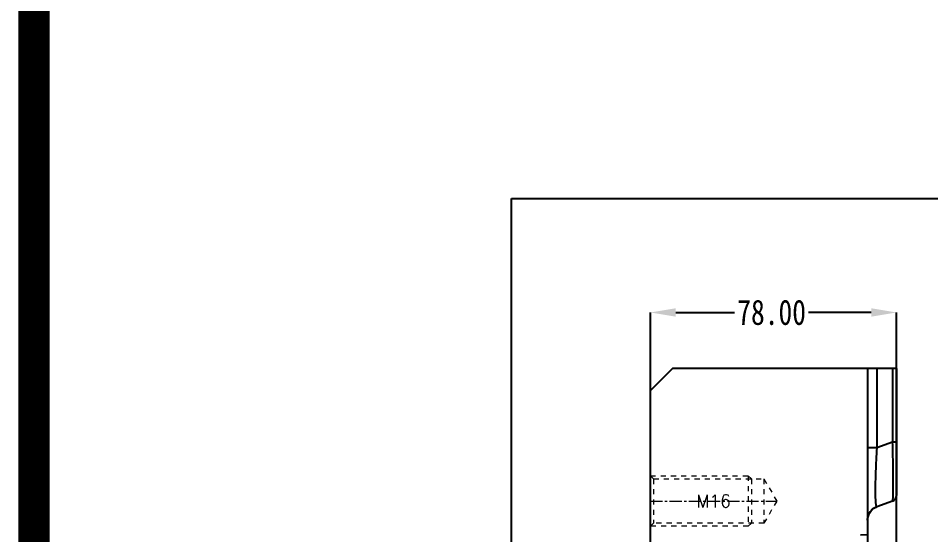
# Model space of a CAD drawing. Header units: millimetres. Extents: x 3054 to 4939, y -1170 to 130.
# Drawn here: x 4109.3 to 4398.6, y -683.7 to -520 of the extents above; entities that cross this region are included whole.
import ezdxf
from ezdxf.enums import TextEntityAlignment as Align

# ---------------------------------------------------------------- set-up
doc = ezdxf.new("R2010")
doc.units = ezdxf.units.MM
doc.header["$LTSCALE"] = 16.335
doc.header["$PDMODE"] = 3
doc.header["$PDSIZE"] = 0.3125
doc.linetypes.add('CENTER', pattern=[0.6, 0.375, -0.075, 0.075, -0.075])
doc.linetypes.add('HIDDEN', pattern=[0.2, 0.1, -0.1])
doc.layers.get('0').update_dxf_attribs({"linetype": 'CONTINUOUS'})
doc.layers.get('Defpoints').update_dxf_attribs({"linetype": 'CONTINUOUS'})
doc.layers.add('screw', color=33, linetype='CONTINUOUS', lineweight=13)
doc.styles.get("Standard").update_dxf_attribs({"font": 'txt', "width": 0.8})
doc.styles.add('TXT', font='txt.shx', dxfattribs={"bigfont": 'gbcbig.shx'})
doc.dimstyles.get("Standard").update_dxf_attribs({"dimtxt": 0.15625, "dimasz": 0.1875, "dimexe": 0.125, "dimexo": 0.0625, "dimtad": 0, "dimtih": 1, "dimtoh": 1, "dimdsep": 46, "dimtxsty": 'Standard', "dimcen": 0.09, "dimadec": 0, "dimazin": 0, "dimtp": 0.01, "dimtm": 0.01, "dimtfac": 1, "dimtofl": 0, "dimtmove": 0, "dimatfit": 3, "dimfxl": 0, "dimtolj": 1, "dimarcsym": 0})

# ---------------------------------------------------------------- blocks, each defined once
blk = doc.blocks.new('*D157')
at = {"color": 4, "lineweight": -2}
for p, q in [((4309.72, -646.31), (4309.72, -613.23)), ((4317.72, -613.23), (4336.41, -613.23)), ((4379.72, -613.23), (4359.87, -613.23)), ((4387.72, -800.28), (4387.72, -613.23))]:
    blk.add_line(p, q, dxfattribs=at)
at = {"color": 4}
for points in [[(4317.72, -611.9), (4317.72, -614.57), (4309.72, -613.23)], [(4379.72, -611.9), (4379.72, -614.57), (4387.72, -613.23)]]:
    blk.add_solid(points, dxfattribs=at)
at = {"layer": 'Defpoints', "color": 0}
for p in [(4309.72, -613.23), (4309.72, -646.31), (4387.72, -800.28)]:
    blk.add_point(p, dxfattribs=at)
at = {"color": 6, "insert": (4348.14, -613.23), "char_height": 8, "attachment_point": 5}
blk.add_mtext('\\A1;78.00', dxfattribs=at)

msp = doc.modelspace()

# ---------------------------------------------------------------- linework, layer by layer
at = {"color": 6, "linetype": 'Continuous'}
for p, q in [((4316.718, -631.001), (4309.718, -638.001)), ((4387.717, -631.001), (4316.718, -631.001)), ((4378.522, -631.001), (4378.522, -951.001)), ((4381.482, -631.001), (4381.482, -656.167)), ((4386.493, -631.001), (4386.493, -654.343)), ((4387.717, -631.001), (4387.717, -671.258)), ((4309.718, -944.001), (4309.718, -638.001)), ((4381.482, -656.167), (4378.522, -656.167)), ((4386.493, -654.343), (4381.482, -656.167)), ((4387.717, -654.343), (4386.493, -654.343)), ((4386.493, -673.006), (4381.482, -674.829)), ((4376.334, -683.691), (4378.522, -683.576))]:
    msp.add_line(p, q, dxfattribs=at)
at = {"const_width": 10}
msp.add_lwpolyline([(4114.316, 125.258), (4933.609, 125.258), (4933.609, -1165.194), (4114.316, -1165.194)], close=True, dxfattribs=at)
msp.add_lwpolyline([(4265.697, -577.101), (4830.966, -577.101), (4830.966, -1068.066), (4265.697, -1068.066)], close=True)
at = {"color": 6, "linetype": 'Continuous'}
for points in [[(4386.493, -673.006), (4386.851, -672.83), (4387.181, -672.564), (4387.456, -672.207), (4387.646, -671.765), (4387.717, -671.258)], [(4378.522, -679.058), (4378.68, -677.876), (4379.122, -676.813), (4379.779, -675.938), (4380.584, -675.275), (4381.482, -674.829)]]:
    msp.add_lwpolyline(points, dxfattribs=at)
for centre, radius, start, end in [((4385.857, -671.258), 1.86, 290, 0), ((4383.022, -679.058), 4.5, 110, 180)]:
    msp.add_arc(centre, radius, start, end, dxfattribs=at)
for points, knots in [([(4381.483, -656.167), (4381.401, -657.444), (4381.257, -659.923), (4381.093, -663.49), (4381.005, -666.269), (4380.969, -668.294), (4380.959, -669.632), (4380.967, -670.835), (4380.991, -671.891), (4381.031, -672.794), (4381.079, -673.445), (4381.129, -673.883), (4381.167, -674.148), (4381.209, -674.37), (4381.254, -674.548), (4381.303, -674.684), (4381.354, -674.778), (4381.414, -674.836), (4381.464, -674.836), (4381.483, -674.829)], [0, 0, 0, 0, 0.2041605, 0.3961467, 0.5696497, 0.6477239, 0.7191209, 0.7832154, 0.8395482, 0.8877075, 0.9272944, 0.9437637, 0.957993, 0.9699855, 0.9797583, 0.9873589, 0.9929122, 0.99678, 1, 1, 1, 1]), ([(4386.493, -673.005), (4386.505, -673.001), (4386.526, -672.961), (4386.546, -672.888), (4386.567, -672.769), (4386.587, -672.61), (4386.606, -672.408), (4386.631, -672.056), (4386.656, -671.514), (4386.679, -670.744), (4386.696, -669.82), (4386.706, -668.751), (4386.709, -667.544), (4386.705, -666.21), (4386.69, -664.209), (4386.654, -661.48), (4386.586, -657.996), (4386.527, -655.583), (4386.493, -654.343)], [0, 0, 0, 0, 0.0021363, 0.0063111, 0.012695, 0.0213127, 0.0321612, 0.0452285, 0.0779555, 0.119307, 0.1688961, 0.2262845, 0.2910319, 0.3626587, 0.4405324, 0.6123356, 0.8009, 1, 1, 1, 1])]:
    msp.add_open_spline(points, degree=3, knots=knots, dxfattribs=at)
at = {"layer": 'screw', "color": 92, "linetype": 'HIDDEN', "ltscale": 0.995164}
for p, q in [((4309.718, -665.001), (4340.718, -665.001)), ((4340.718, -665.001), (4341.718, -666.001)), ((4340.718, -665.001), (4340.718, -681.001)), ((4341.718, -666.001), (4341.718, -680.001)), ((4340.718, -681.001), (4309.718, -681.001)), ((4341.718, -680.001), (4340.718, -681.001))]:
    msp.add_line(p, q, dxfattribs=at)
at = {"layer": 'screw', "linetype": 'HIDDEN', "ltscale": 0.995164}
for p, q in [((4309.718, -665.001), (4310.718, -666.001)), ((4310.718, -666.001), (4310.718, -680.001)), ((4310.718, -666.001), (4345.718, -666.001)), ((4345.718, -666.001), (4349.759, -673.001)), ((4345.718, -666.001), (4345.718, -680.001)), ((4349.759, -673.001), (4345.718, -680.001)), ((4310.718, -680.001), (4309.718, -681.001)), ((4345.718, -680.001), (4310.718, -680.001))]:
    msp.add_line(p, q, dxfattribs=at)
at = {"layer": 'screw', "color": 1, "linetype": 'CENTER', "ltscale": 0.621977}
msp.add_line((4309.718, -673.001), (4349.759, -673.001), dxfattribs=at)

# ---------------------------------------------------------------- texts
at = {"layer": 'screw', "color": 222, "linetype": 'HIDDEN', "ltscale": 0.995164, "style": 'TXT'}
msp.add_text('M16', height=4, dxfattribs=at).set_placement((4329.738, -673.001), align=Align.MIDDLE)

# ---------------------------------------------------------------- dimensions: what is measured, and where the dimension line sits
dim = msp.add_linear_dim(base=(4309.718, -613.235), p1=(4387.717, -800.276), p2=(4309.718, -646.306), dimstyle='Standard', override={"dimtxt": 8, "dimasz": 8, "dimexe": 0, "dimexo": 0, "dimgap": 0, "dimtih": 0, "dimtoh": 0, "dimzin": 0, "dimcen": 0, "dimclrd": 4, "dimclre": 4, "dimclrt": 6, "dimadec": 2, "dimtp": 0, "dimtm": 0, "dimtzin": 0})
dim.commit()
dim.dimension.update_dxf_attribs({"geometry": '*D157', "text_midpoint": (4348.139, -613.235), "dimtype": 160})

doc.saveas('drawing.dxf')
